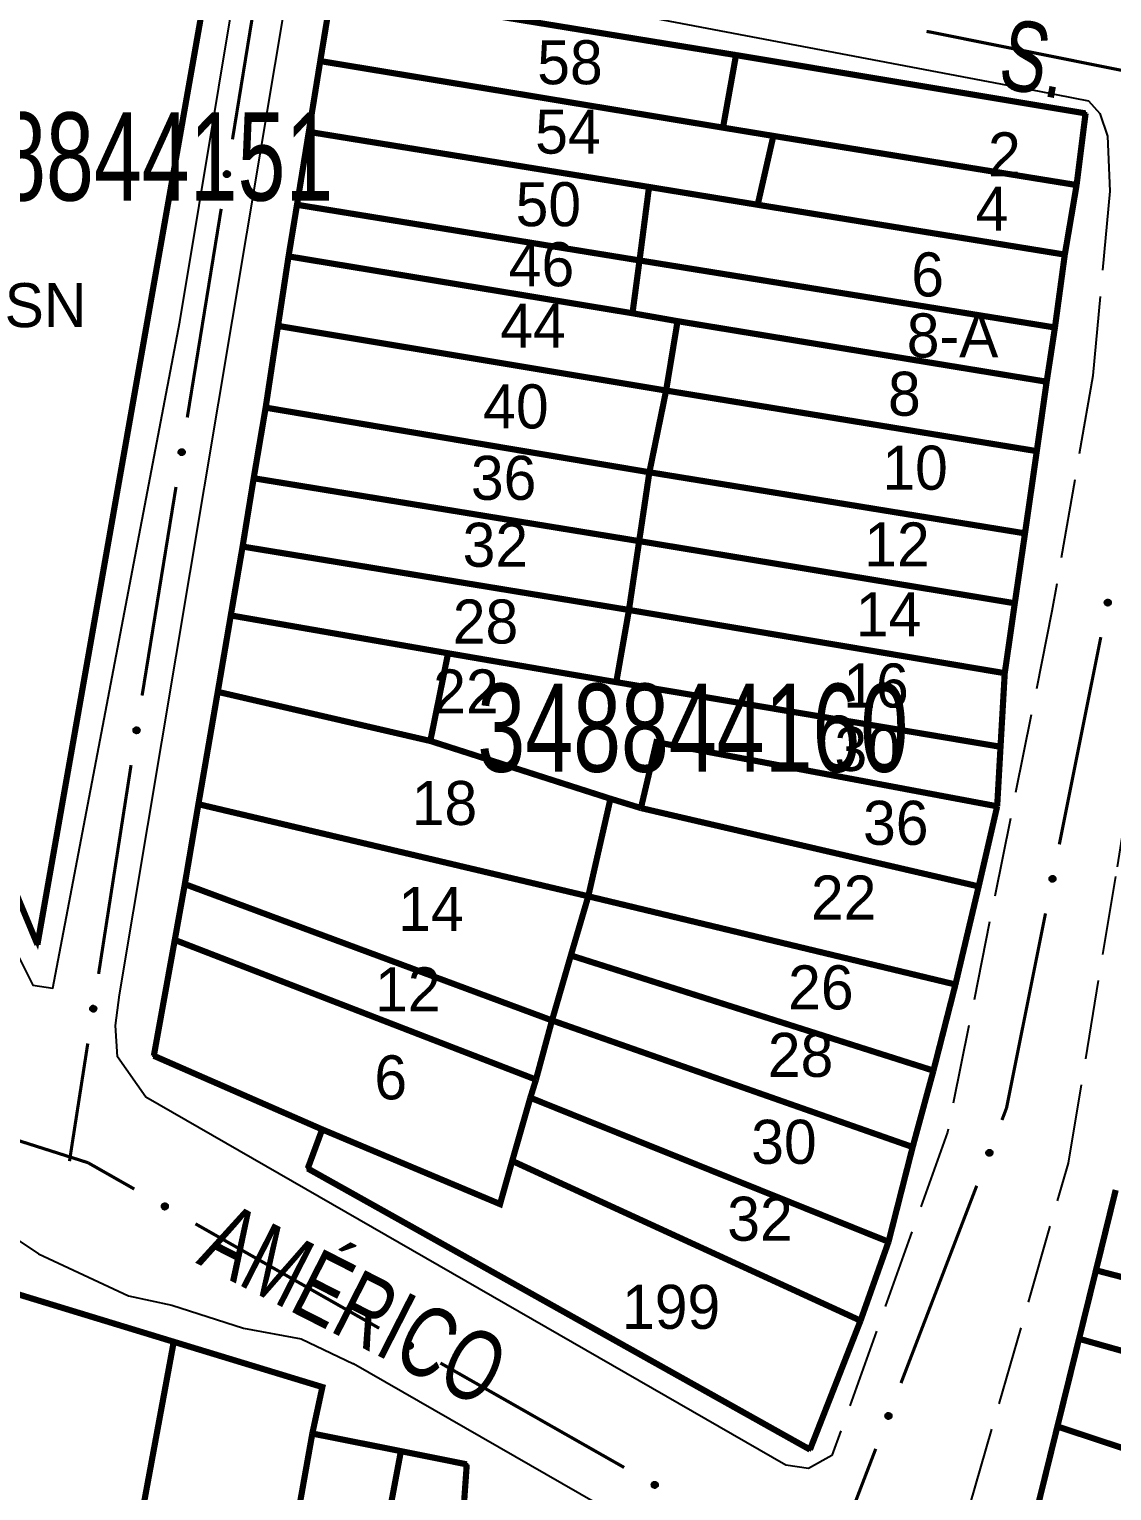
# Model space of a CAD drawing. Extents: x 202481 to 204056, y 4838981 to 4840330.
# Drawn here: x 203815.1 to 203876.6, y 4839315.9 to 4839398.9 of the extents above; entities that cross this region are included whole.
import ezdxf
from ezdxf.enums import TextEntityAlignment as Align

# ---------------------------------------------------------------- set-up
doc = ezdxf.new("R2010")
doc.units = 0
doc.header["$LTSCALE"] = 1.5
doc.header["$MEASUREMENT"] = 0
doc.linetypes.add('TRACO_11', pattern=[8, 3, -1, 3, -1])
for name, color, linetype in [('CD_MALHA_LOTES', 7, 'CONTINUOUS'), ('CD_TXT_QUADRA', 7, 'CONTINUOUS'), ('RU-QUADRA', 210, 'CONTINUOUS'), ('SV-EIXO-RUA-PAV', 20, 'CONTINUOUS'), ('SV-RUA-PAVIM', 7, 'CONTINUOUS'), ('SV-TXT-RUA-N-PAV', 7, 'CONTINUOUS'), ('Th_NmrPort', 1, 'CONTINUOUS')]:
    doc.layers.add(name, color=color, linetype=linetype)
doc.styles.add('ARIAL', font='ARIAL.SHX')

msp = doc.modelspace()

# ---------------------------------------------------------------- linework, layer by layer
at = {"layer": 'CD_MALHA_LOTES', "linetype": 'Continuous', "const_width": 0.35, "flags": 128}
for points in [[(203797.43, 4839403.99), (203800.54, 4839386.44), (203805.64, 4839370.82), (203815.59, 4839346.93)], [(203831.65, 4839397.1), (203832.32, 4839401.18)], [(203832.32, 4839401.18), (203855.26, 4839397.44)], [(203815.59, 4839346.93), (203825.02, 4839400.43)], [(203854.52, 4839393.32), (203855.26, 4839397.44)], [(203855.26, 4839397.44), (203875.11, 4839394.13)], [(203831, 4839393.08), (203831.65, 4839397.1)], [(203854.52, 4839393.32), (203831.65, 4839397.1)], [(203875.11, 4839394.13), (203874.6, 4839390.06)], [(203857.38, 4839392.85), (203854.52, 4839393.32)], [(203830.33, 4839388.94), (203831, 4839393.08)], [(203850.32, 4839389.95), (203831, 4839393.08)], [(203856.49, 4839388.94), (203857.38, 4839392.85)], [(203857.38, 4839392.85), (203874.6, 4839390.06)], [(203849.78, 4839385.78), (203850.32, 4839389.95)], [(203850.32, 4839389.95), (203856.49, 4839388.94)], [(203874.6, 4839390.06), (203873.93, 4839386.11)], [(203829.85, 4839386.01), (203830.33, 4839388.94)], [(203849.78, 4839385.78), (203830.33, 4839388.94)], [(203873.93, 4839386.11), (203856.49, 4839388.94)], [(203829.25, 4839382.06), (203829.85, 4839386.01)], [(203849.38, 4839382.78), (203829.85, 4839386.01)], [(203849.38, 4839382.78), (203849.78, 4839385.78)], [(203873.37, 4839381.97), (203849.78, 4839385.78)], [(203873.93, 4839386.11), (203873.37, 4839381.97)], [(203851.94, 4839382.33), (203849.38, 4839382.78)], [(203828.55, 4839377.42), (203829.25, 4839382.06)], [(203851.29, 4839378.39), (203829.25, 4839382.06)], [(203851.29, 4839378.39), (203851.94, 4839382.33)], [(203851.94, 4839382.33), (203872.9, 4839378.89)], [(203873.37, 4839381.97), (203872.9, 4839378.89)], [(203850.34, 4839373.75), (203851.29, 4839378.39)], [(203872.34, 4839374.95), (203851.29, 4839378.39)], [(203872.9, 4839378.89), (203872.34, 4839374.95)], [(203827.87, 4839373.41), (203828.55, 4839377.42)], [(203850.34, 4839373.75), (203828.55, 4839377.42)], [(203872.34, 4839374.95), (203871.67, 4839370.28)], [(203827.24, 4839369.53), (203827.87, 4839373.41)], [(203849.76, 4839369.84), (203827.87, 4839373.41)], [(203849.76, 4839369.84), (203850.34, 4839373.75)], [(203871.67, 4839370.28), (203850.34, 4839373.75)], [(203871.67, 4839370.28), (203871.09, 4839366.31)], [(203826.57, 4839365.62), (203827.24, 4839369.53)], [(203849.18, 4839365.93), (203827.24, 4839369.53)], [(203849.18, 4839365.93), (203849.76, 4839369.84)], [(203871.09, 4839366.31), (203849.76, 4839369.84)], [(203848.46, 4839361.83), (203849.18, 4839365.93)], [(203870.52, 4839362.34), (203849.18, 4839365.93)], [(203871.09, 4839366.31), (203870.52, 4839362.34)], [(203825.83, 4839361.28), (203826.57, 4839365.62)], [(203838.91, 4839363.47), (203826.57, 4839365.62)], [(203837.9, 4839358.49), (203838.91, 4839363.47)], [(203838.91, 4839363.47), (203848.46, 4839361.83)], [(203870.28, 4839358.16), (203848.46, 4839361.83)], [(203870.52, 4839362.34), (203870.28, 4839358.16)], [(203824.73, 4839354.9), (203825.83, 4839361.28)], [(203837.9, 4839358.49), (203825.83, 4839361.28)], [(203848.13, 4839355.21), (203837.9, 4839358.49)], [(203849.86, 4839354.68), (203850.74, 4839358.42), (203870.09, 4839354.78)], [(203870.28, 4839358.16), (203870.09, 4839354.78)], [(203846.87, 4839349.67), (203848.13, 4839355.21)], [(203848.13, 4839355.21), (203849.86, 4839354.68)], [(203823.96, 4839350.36), (203824.73, 4839354.9)], [(203846.87, 4839349.67), (203824.73, 4839354.9)], [(203869.04, 4839350.23), (203849.86, 4839354.68)], [(203870.09, 4839354.78), (203869.04, 4839350.23)], [(203823.39, 4839347.19), (203823.96, 4839350.36)], [(203844.81, 4839342.62), (203823.96, 4839350.36)], [(203869.04, 4839350.23), (203867.72, 4839344.66)], [(203845.88, 4839346.31), (203846.87, 4839349.67)], [(203867.72, 4839344.66), (203846.87, 4839349.67)], [(203823.39, 4839347.19), (203822.2, 4839340.61)], [(203843.9, 4839339.26), (203823.39, 4839347.19)], [(203844.81, 4839342.62), (203845.88, 4839346.31)], [(203866.47, 4839339.77), (203845.88, 4839346.31)], [(203867.72, 4839344.66), (203866.47, 4839339.77)], [(203843.9, 4839339.26), (203844.81, 4839342.62)], [(203865.29, 4839335.43), (203844.81, 4839342.62)], [(203822.2, 4839340.61), (203831.76, 4839336.43)], [(203866.47, 4839339.77), (203865.29, 4839335.43)], [(203843.58, 4839338.23), (203843.9, 4839339.26)], [(203842.55, 4839334.64), (203843.58, 4839338.23)], [(203863.92, 4839330.05), (203843.58, 4839338.23)], [(203830.94, 4839334.21), (203831.76, 4839336.43)], [(203831.76, 4839336.43), (203841.86, 4839332.19), (203842.55, 4839334.64)], [(203865.29, 4839335.43), (203863.92, 4839330.05)], [(203862.33, 4839325.57), (203842.55, 4839334.64)], [(203859.46, 4839318.25), (203830.94, 4839334.21)], [(203875.7, 4839328.43), (203876.82, 4839332.99)], [(203863.92, 4839330.05), (203862.33, 4839325.57)], [(203874.74, 4839324.54), (203875.7, 4839328.43)], [(203912.28, 4839318.9), (203875.7, 4839328.43)], [(203814.22, 4839327.15), (203823.33, 4839324.37)], [(203862.33, 4839325.57), (203859.46, 4839318.25)], [(203812.81, 4839267.41), (203823.33, 4839324.37)], [(203823.33, 4839324.37), (203831.77, 4839321.8), (203831.2, 4839319.16)], [(203873.51, 4839319.56), (203874.74, 4839324.54)], [(203911.79, 4839314.12), (203874.74, 4839324.54)], [(203872.35, 4839314.85), (203873.51, 4839319.56)], [(203895.49, 4839312.28), (203873.51, 4839319.56)], [(203821.91, 4839266.99), (203831.2, 4839319.16)], [(203831.2, 4839319.16), (203836.23, 4839318.16)], [(203825.73, 4839262.18), (203836.23, 4839318.16)], [(203836.23, 4839318.16), (203839.97, 4839317.41)], [(203839.97, 4839317.41), (203839.8, 4839314.99)]]:
    msp.add_lwpolyline(points, dxfattribs=at)
at = {"layer": 'RU-QUADRA', "linetype": 'Continuous', "const_width": 0.18, "flags": 128}
for points in [[(203800.54, 4839386.44), (203797.43, 4839403.99), (203825.02, 4839400.43), (203815.59, 4839346.93), (203805.64, 4839370.82)], [(203875.11, 4839394.13), (203855.26, 4839397.44), (203832.32, 4839401.18), (203831.65, 4839397.1), (203831, 4839393.08), (203830.33, 4839388.94), (203829.85, 4839386.01), (203829.25, 4839382.06), (203828.55, 4839377.42), (203827.87, 4839373.41), (203827.24, 4839369.53), (203826.57, 4839365.62), (203825.83, 4839361.28), (203824.73, 4839354.9), (203823.96, 4839350.36), (203823.39, 4839347.19), (203822.2, 4839340.61), (203831.76, 4839336.43), (203830.94, 4839334.21), (203859.46, 4839318.25), (203862.33, 4839325.57), (203863.92, 4839330.05), (203865.29, 4839335.43), (203866.47, 4839339.77), (203867.72, 4839344.66), (203869.04, 4839350.23), (203870.09, 4839354.78), (203870.28, 4839358.16), (203870.52, 4839362.34), (203871.09, 4839366.31), (203871.67, 4839370.28), (203872.34, 4839374.95), (203872.9, 4839378.89), (203873.93, 4839386.11), (203874.6, 4839390.06)]]:
    msp.add_lwpolyline(points, close=True, dxfattribs=at)
for points in [[(203876.82, 4839332.99), (203875.7, 4839328.43), (203874.74, 4839324.54), (203873.51, 4839319.56), (203872.35, 4839314.85)], [(203814.22, 4839327.15), (203823.33, 4839324.37), (203831.77, 4839321.8), (203831.2, 4839319.16), (203836.23, 4839318.16), (203839.97, 4839317.41), (203839.8, 4839314.99)]]:
    msp.add_lwpolyline(points, dxfattribs=at)
at = {"layer": 'SV-EIXO-RUA-PAV', "const_width": 0.18}
for points in [[(203828.59, 4839404.5), (203826.665566, 4839392.655315)], [(203866.34, 4839398.74), (203866.078408, 4839398.785109)], [(203867.060241, 4839398.595735), (203866.34, 4839398.74)], [(203877.846001, 4839396.435321), (203867.060241, 4839398.595735)], [(203826.024087, 4839388.707087), (203824.099653, 4839376.862403)], [(203823.458175, 4839372.914175), (203821.533741, 4839361.06949)], [(203875.973995, 4839364.38547), (203873.618528, 4839352.618917)], [(203820.906459, 4839357.119005), (203819.062917, 4839345.261461)], [(203872.833372, 4839348.696732), (203870.674195, 4839337.910725)], [(203818.448404, 4839341.308946), (203817.526633, 4839335.380174)], [(203870.674195, 4839337.910725), (203870.62, 4839337.64)], [(203809.905943, 4839337.262146), (203817.529246, 4839334.836192)], [(203870.62, 4839337.64), (203870.36062, 4839336.964161)], [(203817.526633, 4839335.380174), (203817.41, 4839334.63)], [(203817.529246, 4839334.836192), (203818.46, 4839334.54)], [(203818.46, 4839334.54), (203821.088269, 4839333.045924)], [(203868.92739, 4839333.229746), (203864.627699, 4839322.026503)], [(203824.565674, 4839331.069145), (203834.99789, 4839325.138809)], [(203838.475295, 4839323.162031), (203848.90751, 4839317.231694)], [(203863.194469, 4839318.292088), (203860.328009, 4839310.823259)]]:
    msp.add_lwpolyline(points, dxfattribs=at)
at = {"layer": 'SV-EIXO-RUA-PAV'}
for points in [[(203826.476524, 4839390.805369), (203826.505673, 4839390.766096), (203826.522695, 4839390.726382), (203826.527358, 4839390.689173), (203826.522905, 4839390.655217), (203826.514437, 4839390.620992), (203826.498286, 4839390.58837), (203826.47234, 4839390.556134), (203826.43315, 4839390.526617), (203826.391321, 4839390.511854), (203826.355085, 4839390.50533), (203826.319411, 4839390.507935), (203826.286302, 4839390.516719), (203826.25297, 4839390.534616), (203826.220559, 4839390.561228), (203826.191832, 4839390.601354), (203826.175411, 4839390.640403), (203826.171846, 4839390.676512), (203826.174692, 4839390.71236), (203826.183756, 4839390.747197), (203826.199794, 4839390.779128), (203826.226648, 4839390.811713), (203826.266628, 4839390.839542), (203826.305387, 4839390.856364), (203826.341437, 4839390.860435), (203826.376666, 4839390.856839), (203826.411097, 4839390.848763), (203826.444565, 4839390.833893), (203826.476524, 4839390.805369)], [(203823.910612, 4839375.012456), (203823.939761, 4839374.973183), (203823.956782, 4839374.933469), (203823.961445, 4839374.89626), (203823.956992, 4839374.862304), (203823.948524, 4839374.82808), (203823.932373, 4839374.795457), (203823.906428, 4839374.763221), (203823.867237, 4839374.733704), (203823.825408, 4839374.718941), (203823.789173, 4839374.712418), (203823.753499, 4839374.715022), (203823.720389, 4839374.723806), (203823.687058, 4839374.741703), (203823.654646, 4839374.768315), (203823.625919, 4839374.808441), (203823.609499, 4839374.84749), (203823.605934, 4839374.883599), (203823.608779, 4839374.919447), (203823.617843, 4839374.954284), (203823.633882, 4839374.986215), (203823.660735, 4839375.018801), (203823.700715, 4839375.046629), (203823.739475, 4839375.063451), (203823.775524, 4839375.067523), (203823.810754, 4839375.063926), (203823.845184, 4839375.05585), (203823.878653, 4839375.04098), (203823.910612, 4839375.012456)], [(203876.502714, 4839366.46584), (203876.530411, 4839366.425529), (203876.545971, 4839366.385221), (203876.549273, 4839366.347866), (203876.543584, 4839366.314096), (203876.533872, 4839366.280203), (203876.516541, 4839366.248192), (203876.489437, 4839366.216924), (203876.449195, 4839366.188857), (203876.406855, 4839366.17563), (203876.370406, 4839366.170434), (203876.33485, 4839366.174339), (203876.302083, 4839366.184325), (203876.269427, 4839366.203427), (203876.238008, 4839366.231204), (203876.210765, 4839366.272352), (203876.195781, 4839366.311974), (203876.193536, 4839366.348189), (203876.197688, 4839366.383909), (203876.208018, 4839366.418393), (203876.225211, 4839366.449717), (203876.253236, 4839366.481301), (203876.294205, 4839366.507651), (203876.333553, 4839366.523047), (203876.369727, 4839366.5258), (203876.404801, 4839366.520921), (203876.438914, 4839366.511593), (203876.471818, 4839366.495512), (203876.502714, 4839366.46584)], [(203821.344563, 4839359.220326), (203821.37398, 4839359.181253), (203821.391272, 4839359.141656), (203821.396189, 4839359.104479), (203821.391968, 4839359.070494), (203821.383733, 4839359.036212), (203821.367805, 4839359.003481), (203821.342081, 4839358.971068), (203821.303092, 4839358.941284), (203821.261365, 4839358.926236), (203821.225175, 4839358.919465), (203821.189484, 4839358.921827), (203821.156315, 4839358.930384), (203821.122862, 4839358.948053), (203821.09027, 4839358.974443), (203821.06127, 4839359.014373), (203821.044583, 4839359.053308), (203821.040772, 4839359.089392), (203821.043373, 4839359.125259), (203821.052199, 4839359.160157), (203821.068019, 4839359.192197), (203821.094649, 4839359.224965), (203821.134438, 4839359.253065), (203821.173082, 4839359.270152), (203821.209103, 4839359.274469), (203821.244356, 4839359.271113), (203821.278841, 4839359.263272), (203821.31241, 4839359.248631), (203821.344563, 4839359.220326)], [(203873.362092, 4839350.777102), (203873.389788, 4839350.736792), (203873.405349, 4839350.696483), (203873.408651, 4839350.659128), (203873.402961, 4839350.625358), (203873.39325, 4839350.591465), (203873.375919, 4839350.559454), (203873.348814, 4839350.528186), (203873.308572, 4839350.500119), (203873.266232, 4839350.486893), (203873.229783, 4839350.481696), (203873.194228, 4839350.485601), (203873.161461, 4839350.495587), (203873.128805, 4839350.514689), (203873.097386, 4839350.542466), (203873.070143, 4839350.583614), (203873.055159, 4839350.623237), (203873.052914, 4839350.659452), (203873.057066, 4839350.695172), (203873.067396, 4839350.729655), (203873.084589, 4839350.760979), (203873.112614, 4839350.792563), (203873.153583, 4839350.818914), (203873.19293, 4839350.83431), (203873.229105, 4839350.837063), (203873.264179, 4839350.832183), (203873.298292, 4839350.822856), (203873.331195, 4839350.806774), (203873.362092, 4839350.777102)], [(203818.886508, 4839343.410267), (203818.915924, 4839343.371194), (203818.933216, 4839343.331597), (203818.938133, 4839343.29442), (203818.933912, 4839343.260435), (203818.925678, 4839343.226153), (203818.90975, 4839343.193422), (203818.884025, 4839343.161009), (203818.845037, 4839343.131225), (203818.803309, 4839343.116177), (203818.76712, 4839343.109407), (203818.731429, 4839343.111768), (203818.69826, 4839343.120325), (203818.664807, 4839343.137994), (203818.632214, 4839343.164384), (203818.603214, 4839343.204314), (203818.586528, 4839343.243249), (203818.582716, 4839343.279333), (203818.585317, 4839343.3152), (203818.594143, 4839343.350098), (203818.609963, 4839343.382138), (203818.636593, 4839343.414906), (203818.676383, 4839343.443007), (203818.715027, 4839343.460093), (203818.751047, 4839343.46441), (203818.7863, 4839343.461054), (203818.820785, 4839343.453213), (203818.854354, 4839343.438572), (203818.886508, 4839343.410267)], [(203869.798258, 4839335.191652), (203869.818785, 4839335.147259), (203869.827349, 4839335.104909), (203869.824325, 4839335.06753), (203869.813041, 4839335.035197), (203869.79777, 4839335.003418), (203869.775306, 4839334.974776), (203869.743331, 4839334.948508), (203869.698944, 4839334.927605), (203869.654983, 4839334.921683), (203869.618179, 4839334.922687), (203869.583787, 4839334.932512), (203869.553164, 4839334.947864), (203869.524183, 4839334.972183), (203869.49788, 4839335.004846), (203869.477941, 4839335.049988), (203869.46983, 4839335.091564), (203869.473704, 4839335.127642), (203869.483801, 4839335.162156), (203869.499779, 4839335.194412), (203869.521993, 4839335.222401), (203869.554927, 4839335.248825), (203869.599743, 4839335.267915), (203869.641119, 4839335.276478), (203869.677241, 4839335.273112), (203869.710996, 4839335.262406), (203869.743056, 4839335.247478), (203869.772788, 4839335.226094), (203869.798258, 4839335.191652)], [(203822.756464, 4839332.22424), (203822.803432, 4839332.237881), (203822.846588, 4839332.24), (203822.883091, 4839332.231408), (203822.913367, 4839332.215405), (203822.942498, 4839332.195544), (203822.96745, 4839332.16904), (203822.988628, 4839332.133489), (203823.002642, 4839332.08647), (203823.001908, 4839332.042119), (203822.995399, 4839332.005881), (203822.980529, 4839331.973349), (203822.960761, 4839331.945374), (203822.932374, 4839331.920365), (203822.896137, 4839331.899255), (203822.848517, 4839331.886307), (203822.806194, 4839331.88452), (203822.771104, 4839331.893757), (203822.738494, 4839331.908913), (203822.708997, 4839331.929546), (203822.684654, 4839331.955704), (203822.663465, 4839331.992227), (203822.651308, 4839332.039398), (203822.649043, 4839332.08159), (203822.657786, 4839332.116799), (203822.67343, 4839332.148568), (203822.692995, 4839332.178028), (203822.718593, 4839332.20422), (203822.756464, 4839332.22424)], [(203836.666085, 4839324.317125), (203836.713052, 4839324.330766), (203836.756208, 4839324.332885), (203836.792711, 4839324.324293), (203836.822988, 4839324.30829), (203836.852118, 4839324.288429), (203836.87707, 4839324.261925), (203836.898248, 4839324.226374), (203836.912263, 4839324.179356), (203836.911528, 4839324.135004), (203836.905019, 4839324.098766), (203836.89015, 4839324.066234), (203836.870382, 4839324.038259), (203836.841994, 4839324.013251), (203836.805757, 4839323.992141), (203836.758137, 4839323.979193), (203836.715814, 4839323.977405), (203836.680725, 4839323.986643), (203836.648114, 4839324.001799), (203836.618617, 4839324.022432), (203836.594274, 4839324.048589), (203836.573085, 4839324.085112), (203836.560928, 4839324.132283), (203836.558663, 4839324.174475), (203836.567406, 4839324.209684), (203836.58305, 4839324.241454), (203836.602615, 4839324.270914), (203836.628213, 4839324.297105), (203836.666085, 4839324.317125)], [(203864.065338, 4839320.253994), (203864.085864, 4839320.209601), (203864.094429, 4839320.167251), (203864.091405, 4839320.129872), (203864.08012, 4839320.097539), (203864.06485, 4839320.06576), (203864.042385, 4839320.037118), (203864.010411, 4839320.010851), (203863.966024, 4839319.989947), (203863.922063, 4839319.984025), (203863.885259, 4839319.985029), (203863.850866, 4839319.994855), (203863.820243, 4839320.010206), (203863.791263, 4839320.034525), (203863.76496, 4839320.067188), (203863.745021, 4839320.11233), (203863.736909, 4839320.153907), (203863.740783, 4839320.189984), (203863.75088, 4839320.224498), (203863.766859, 4839320.256754), (203863.789072, 4839320.284743), (203863.822007, 4839320.311167), (203863.866823, 4839320.330257), (203863.908198, 4839320.33882), (203863.94432, 4839320.335454), (203863.978076, 4839320.324748), (203864.010135, 4839320.30982), (203864.039868, 4839320.288437), (203864.065338, 4839320.253994)], [(203850.575705, 4839316.41001), (203850.622672, 4839316.423651), (203850.665828, 4839316.425771), (203850.702331, 4839316.417178), (203850.732608, 4839316.401175), (203850.761738, 4839316.381314), (203850.78669, 4839316.35481), (203850.807868, 4839316.31926), (203850.821883, 4839316.272241), (203850.821149, 4839316.227889), (203850.81464, 4839316.191651), (203850.79977, 4839316.15912), (203850.780002, 4839316.131144), (203850.751614, 4839316.106136), (203850.715377, 4839316.085026), (203850.667757, 4839316.072078), (203850.625434, 4839316.07029), (203850.590345, 4839316.079528), (203850.557734, 4839316.094684), (203850.528237, 4839316.115317), (203850.503894, 4839316.141475), (203850.482705, 4839316.177998), (203850.470548, 4839316.225168), (203850.468283, 4839316.26736), (203850.477026, 4839316.302569), (203850.49267, 4839316.334339), (203850.512235, 4839316.363799), (203850.537833, 4839316.38999), (203850.575705, 4839316.41001)]]:
    msp.add_lwpolyline(points, close=True, dxfattribs=at)
for points in [[(203826.183756, 4839390.747197), (203826.175411, 4839390.640403)], [(203826.191707, 4839390.758777), (203826.184168, 4839390.62729)], [(203826.199794, 4839390.779128), (203826.191832, 4839390.601354)], [(203826.214686, 4839390.789604), (203826.206981, 4839390.589023)], [(203826.226648, 4839390.811713), (203826.220559, 4839390.561228)], [(203826.247532, 4839390.821592), (203826.236748, 4839390.551009)], [(203826.266628, 4839390.839542), (203826.25297, 4839390.534616)], [(203826.284671, 4839390.845971), (203826.269359, 4839390.530504)], [(203826.305387, 4839390.856364), (203826.286302, 4839390.516719)], [(203826.322096, 4839390.855097), (203826.302845, 4839390.515386)], [(203826.341437, 4839390.860435), (203826.319411, 4839390.507935)], [(203826.358209, 4839390.856142), (203826.334951, 4839390.508787)], [(203826.376666, 4839390.856839), (203826.355085, 4839390.50533)], [(203826.394355, 4839390.848887), (203826.375761, 4839390.513216)], [(203826.411097, 4839390.848763), (203826.391321, 4839390.511854)], [(203826.426933, 4839390.836682), (203826.413405, 4839390.523689)], [(203826.444565, 4839390.833893), (203826.43315, 4839390.526617)], [(203826.458635, 4839390.819089), (203826.451453, 4839390.545156)], [(203826.476524, 4839390.805369), (203826.47234, 4839390.556134)], [(203826.491533, 4839390.783331), (203826.486083, 4839390.579619)], [(203826.505673, 4839390.766096), (203826.498286, 4839390.58837)], [(203826.515474, 4839390.743499), (203826.506807, 4839390.613577)], [(203826.522695, 4839390.726382), (203826.514437, 4839390.620992)], [(203823.617843, 4839374.954284), (203823.609499, 4839374.84749)], [(203823.625794, 4839374.965864), (203823.618255, 4839374.834377)], [(203823.633882, 4839374.986215), (203823.625919, 4839374.808441)], [(203823.648774, 4839374.996691), (203823.641069, 4839374.79611)], [(203823.660735, 4839375.018801), (203823.654646, 4839374.768315)], [(203823.681619, 4839375.02868), (203823.670835, 4839374.758096)], [(203823.700715, 4839375.046629), (203823.687058, 4839374.741703)], [(203823.718758, 4839375.053059), (203823.703446, 4839374.737591)], [(203823.739475, 4839375.063451), (203823.720389, 4839374.723806)], [(203823.756184, 4839375.062185), (203823.736933, 4839374.722473)], [(203823.775524, 4839375.067523), (203823.753499, 4839374.715022)], [(203823.792296, 4839375.063229), (203823.769039, 4839374.715875)], [(203823.810754, 4839375.063926), (203823.789173, 4839374.712418)], [(203823.828443, 4839375.055974), (203823.809848, 4839374.720304)], [(203823.845184, 4839375.05585), (203823.825408, 4839374.718941)], [(203823.86102, 4839375.043769), (203823.847493, 4839374.730776)], [(203823.878653, 4839375.04098), (203823.867237, 4839374.733704)], [(203823.892722, 4839375.026177), (203823.885541, 4839374.752243)], [(203823.910612, 4839375.012456), (203823.906428, 4839374.763221)], [(203823.92562, 4839374.990419), (203823.920171, 4839374.786707)], [(203823.939761, 4839374.973183), (203823.932373, 4839374.795457)], [(203823.949562, 4839374.950586), (203823.940895, 4839374.820665)], [(203823.956782, 4839374.933469), (203823.948524, 4839374.82808)], [(203876.208018, 4839366.418393), (203876.195781, 4839366.311974)], [(203876.216386, 4839366.429675), (203876.204053, 4839366.29855)], [(203876.225211, 4839366.449717), (203876.210765, 4839366.272352)], [(203876.240476, 4839366.459642), (203876.225454, 4839366.259476)], [(203876.253236, 4839366.481301), (203876.238008, 4839366.231204)], [(203876.274467, 4839366.490411), (203876.253814, 4839366.220401)], [(203876.294205, 4839366.507651), (203876.269427, 4839366.203427)], [(203876.312471, 4839366.513418), (203876.285655, 4839366.198719)], [(203876.333553, 4839366.523047), (203876.302083, 4839366.184325)], [(203876.350204, 4839366.521172), (203876.318567, 4839366.18239)], [(203876.369727, 4839366.5258), (203876.33485, 4839366.174339)], [(203876.386331, 4839366.520898), (203876.350411, 4839366.174624)], [(203876.404801, 4839366.520921), (203876.370406, 4839366.170434)], [(203876.422189, 4839366.512328), (203876.391355, 4839366.17756)], [(203876.438914, 4839366.511593), (203876.406855, 4839366.17563)], [(203876.454299, 4839366.498942), (203876.429356, 4839366.186652)], [(203876.471818, 4839366.495512), (203876.449195, 4839366.188857)], [(203876.485338, 4839366.480205), (203876.468163, 4839366.206715)], [(203876.502714, 4839366.46584), (203876.489437, 4839366.216924)], [(203876.516909, 4839366.443269), (203876.504028, 4839366.239892)], [(203876.530411, 4839366.425529), (203876.516541, 4839366.248192)], [(203876.53938, 4839366.40259), (203876.525977, 4839366.273071)], [(203876.545971, 4839366.385221), (203876.533872, 4839366.280203)], [(203821.052199, 4839359.160157), (203821.044583, 4839359.053308)], [(203821.06007, 4839359.171791), (203821.053429, 4839359.040255)], [(203821.068019, 4839359.192197), (203821.06127, 4839359.014373)], [(203821.082839, 4839359.202774), (203821.076503, 4839359.002145)], [(203821.094649, 4839359.224965), (203821.09027, 4839358.974443)], [(203821.115465, 4839359.234986), (203821.106528, 4839358.964335)], [(203821.134438, 4839359.253065), (203821.122862, 4839358.948053)], [(203821.152437, 4839359.259618), (203821.139279, 4839358.944053)], [(203821.173082, 4839359.270152), (203821.156315, 4839358.930384)], [(203821.189799, 4839359.268999), (203821.172868, 4839358.929164)], [(203821.209103, 4839359.274469), (203821.189484, 4839358.921827)], [(203821.225904, 4839359.27029), (203821.205018, 4839358.922785)], [(203821.244356, 4839359.271113), (203821.225175, 4839358.919465)], [(203821.262099, 4839359.263282), (203821.245796, 4839358.927492)], [(203821.278841, 4839359.263272), (203821.261365, 4839358.926236)], [(203821.294759, 4839359.2513), (203821.283368, 4839358.938222)], [(203821.31241, 4839359.248631), (203821.303092, 4839358.941284)], [(203821.32658, 4839359.233924), (203821.321269, 4839358.959948)], [(203821.344563, 4839359.220326), (203821.342081, 4839358.971068)], [(203821.359722, 4839359.198391), (203821.355663, 4839358.994647)], [(203821.37398, 4839359.181253), (203821.367805, 4839359.003481)], [(203821.383934, 4839359.158723), (203821.376155, 4839359.028746)], [(203821.391272, 4839359.141656), (203821.383733, 4839359.036212)], [(203873.067396, 4839350.729655), (203873.055159, 4839350.623237)], [(203873.075764, 4839350.740937), (203873.063431, 4839350.609813)], [(203873.084589, 4839350.760979), (203873.070143, 4839350.583614)], [(203873.099853, 4839350.770904), (203873.084832, 4839350.570739)], [(203873.112614, 4839350.792563), (203873.097386, 4839350.542466)], [(203873.133845, 4839350.801673), (203873.113191, 4839350.531663)], [(203873.153583, 4839350.818914), (203873.128805, 4839350.514689)], [(203873.171848, 4839350.82468), (203873.145033, 4839350.509982)], [(203873.19293, 4839350.83431), (203873.161461, 4839350.495587)], [(203873.209582, 4839350.832434), (203873.177945, 4839350.493652)], [(203873.229105, 4839350.837063), (203873.194228, 4839350.485601)], [(203873.245709, 4839350.83216), (203873.209789, 4839350.485886)], [(203873.264179, 4839350.832183), (203873.229783, 4839350.481696)], [(203873.281566, 4839350.82359), (203873.250733, 4839350.488822)], [(203873.298292, 4839350.822856), (203873.266232, 4839350.486893)], [(203873.313677, 4839350.810205), (203873.288734, 4839350.497914)], [(203873.331195, 4839350.806774), (203873.308572, 4839350.500119)], [(203873.344715, 4839350.791467), (203873.32754, 4839350.517978)], [(203873.362092, 4839350.777102), (203873.348814, 4839350.528186)], [(203873.376286, 4839350.754532), (203873.363405, 4839350.551154)], [(203873.389788, 4839350.736792), (203873.375919, 4839350.559454)], [(203873.398758, 4839350.713852), (203873.385355, 4839350.584333)], [(203873.405349, 4839350.696483), (203873.39325, 4839350.591465)], [(203818.594143, 4839343.350098), (203818.586528, 4839343.243249)], [(203818.602014, 4839343.361732), (203818.595373, 4839343.230196)], [(203818.609963, 4839343.382138), (203818.603214, 4839343.204314)], [(203818.624783, 4839343.392715), (203818.618447, 4839343.192086)], [(203818.636593, 4839343.414906), (203818.632214, 4839343.164384)], [(203818.65741, 4839343.424927), (203818.648473, 4839343.154276)], [(203818.676383, 4839343.443007), (203818.664807, 4839343.137994)], [(203818.694382, 4839343.449559), (203818.681223, 4839343.133994)], [(203818.715027, 4839343.460093), (203818.69826, 4839343.120325)], [(203818.731744, 4839343.45894), (203818.714812, 4839343.119105)], [(203818.751047, 4839343.46441), (203818.731429, 4839343.111768)], [(203818.767848, 4839343.460231), (203818.746962, 4839343.112726)], [(203818.7863, 4839343.461054), (203818.76712, 4839343.109407)], [(203818.804044, 4839343.453223), (203818.787741, 4839343.117433)], [(203818.820785, 4839343.453213), (203818.803309, 4839343.116177)], [(203818.836703, 4839343.441241), (203818.825313, 4839343.128163)], [(203818.854354, 4839343.438572), (203818.845037, 4839343.131225)], [(203818.868525, 4839343.423865), (203818.863213, 4839343.149889)], [(203818.886508, 4839343.410267), (203818.884025, 4839343.161009)], [(203818.901666, 4839343.388332), (203818.897607, 4839343.184588)], [(203818.915924, 4839343.371194), (203818.90975, 4839343.193422)], [(203818.925879, 4839343.348664), (203818.918099, 4839343.218687)], [(203818.933216, 4839343.331597), (203818.925678, 4839343.226153)], [(203869.499779, 4839335.194412), (203869.46983, 4839335.091564)], [(203869.509924, 4839335.204127), (203869.475727, 4839335.076941)], [(203869.521993, 4839335.222401), (203869.477941, 4839335.049988)], [(203869.538708, 4839335.229619), (203869.490257, 4839335.034826)], [(203869.554927, 4839335.248825), (203869.49788, 4839335.004846)], [(203869.577388, 4839335.254237), (203869.511645, 4839334.99154)], [(203869.599743, 4839335.267915), (203869.524183, 4839334.972183)], [(203869.618718, 4839335.270529), (203869.539389, 4839334.964815)], [(203869.641119, 4839335.276478), (203869.553164, 4839334.947864)], [(203869.657218, 4839335.27183), (203869.569088, 4839334.943185)], [(203869.677241, 4839335.273112), (203869.583787, 4839334.932512)], [(203869.692785, 4839335.265488), (203869.599174, 4839334.930177)], [(203869.710996, 4839335.262406), (203869.618179, 4839334.922687)], [(203869.726692, 4839335.251013), (203869.640029, 4839334.92619)], [(203869.743056, 4839335.247478), (203869.654983, 4839334.921683)], [(203869.756095, 4839335.232421), (203869.679018, 4839334.928765)], [(203869.772788, 4839335.226094), (203869.698944, 4839334.927605)], [(203869.783543, 4839335.208732), (203869.720644, 4839334.942021)], [(203869.798258, 4839335.191652), (203869.743331, 4839334.948508)], [(203869.808457, 4839335.167016), (203869.761575, 4839334.968697)], [(203869.818785, 4839335.147259), (203869.775306, 4839334.974776)], [(203869.823771, 4839335.123138), (203869.788789, 4839334.997715)], [(203869.827349, 4839335.104909), (203869.79777, 4839335.003418)], [(203822.649043, 4839332.08159), (203822.960761, 4839331.945374)], [(203822.651308, 4839332.039398), (203822.932374, 4839331.920365)], [(203822.651567, 4839332.05855), (203822.941937, 4839331.934295)], [(203822.656051, 4839332.096811), (203822.967774, 4839331.960417)], [(203822.657786, 4839332.116799), (203822.980529, 4839331.973349)], [(203822.661481, 4839332.015245), (203822.911356, 4839331.91087)], [(203822.663465, 4839331.992227), (203822.896137, 4839331.899255)], [(203822.667653, 4839332.131025), (203822.985144, 4839331.988212)], [(203822.67343, 4839332.148568), (203822.995399, 4839332.005881)], [(203822.687046, 4839332.162379), (203822.99521, 4839332.028008)], [(203822.692995, 4839332.178028), (203823.001908, 4839332.042119)], [(203822.709836, 4839332.188664), (203822.998508, 4839332.066943)], [(203822.718593, 4839332.20422), (203823.002642, 4839332.08647)], [(203822.737371, 4839332.212251), (203822.991642, 4839332.110086)], [(203822.756464, 4839332.22424), (203822.988628, 4839332.133489)], [(203822.78235, 4839332.23063), (203822.971401, 4839332.154553)], [(203822.803432, 4839332.237881), (203822.96745, 4839332.16904)], [(203822.828028, 4839332.239195), (203822.94679, 4839332.185809)], [(203822.846588, 4839332.24), (203822.942498, 4839332.195544)], [(203822.680022, 4839331.973313), (203822.865353, 4839331.896212)], [(203822.684654, 4839331.955704), (203822.848517, 4839331.886307)], [(203822.700912, 4839331.941033), (203822.821536, 4839331.888159)], [(203822.708997, 4839331.929546), (203822.806194, 4839331.88452)], [(203836.558663, 4839324.174475), (203836.870382, 4839324.038259)], [(203836.560928, 4839324.132283), (203836.841994, 4839324.013251)], [(203836.561187, 4839324.151436), (203836.851558, 4839324.02718)], [(203836.565672, 4839324.189696), (203836.877394, 4839324.053302)], [(203836.567406, 4839324.209684), (203836.89015, 4839324.066234)], [(203836.571101, 4839324.10813), (203836.820976, 4839324.003755)], [(203836.573085, 4839324.085112), (203836.805757, 4839323.992141)], [(203836.577273, 4839324.22391), (203836.894765, 4839324.081098)], [(203836.58305, 4839324.241454), (203836.905019, 4839324.098766)], [(203836.589643, 4839324.066198), (203836.774973, 4839323.989097)], [(203836.594274, 4839324.048589), (203836.758137, 4839323.979193)], [(203836.596667, 4839324.255264), (203836.90483, 4839324.120894)], [(203836.602615, 4839324.270914), (203836.911528, 4839324.135004)], [(203836.610533, 4839324.033918), (203836.731156, 4839323.981044)], [(203836.618617, 4839324.022432), (203836.715814, 4839323.977405)], [(203836.619456, 4839324.281549), (203836.908128, 4839324.159828)], [(203836.628213, 4839324.297105), (203836.912263, 4839324.179356)], [(203836.646991, 4839324.305136), (203836.901262, 4839324.202971)], [(203836.666085, 4839324.317125), (203836.898248, 4839324.226374)], [(203836.69197, 4839324.323516), (203836.881022, 4839324.247438)], [(203836.713052, 4839324.330766), (203836.87707, 4839324.261925)], [(203836.737648, 4839324.33208), (203836.856411, 4839324.278694)], [(203836.756208, 4839324.332885), (203836.852118, 4839324.288429)], [(203863.766859, 4839320.256754), (203863.736909, 4839320.153907)], [(203863.777004, 4839320.266469), (203863.742807, 4839320.139283)], [(203863.789072, 4839320.284743), (203863.745021, 4839320.11233)], [(203863.805788, 4839320.291961), (203863.757336, 4839320.097168)], [(203863.822007, 4839320.311167), (203863.76496, 4839320.067188)], [(203863.844467, 4839320.316579), (203863.778724, 4839320.053882)], [(203863.866823, 4839320.330257), (203863.791263, 4839320.034525)], [(203863.885798, 4839320.332871), (203863.806468, 4839320.027157)], [(203863.908198, 4839320.33882), (203863.820243, 4839320.010206)], [(203863.924298, 4839320.334172), (203863.836168, 4839320.005528)], [(203863.94432, 4839320.335454), (203863.850866, 4839319.994855)], [(203863.959864, 4839320.32783), (203863.866253, 4839319.99252)], [(203863.978076, 4839320.324748), (203863.885259, 4839319.985029)], [(203863.993771, 4839320.313355), (203863.907108, 4839319.988532)], [(203864.010135, 4839320.30982), (203863.922063, 4839319.984025)], [(203864.023175, 4839320.294763), (203863.946097, 4839319.991108)], [(203864.039868, 4839320.288437), (203863.966024, 4839319.989947)], [(203864.050623, 4839320.271075), (203863.987724, 4839320.004363)], [(203864.065338, 4839320.253994), (203864.010411, 4839320.010851)], [(203864.075536, 4839320.229358), (203864.028655, 4839320.03104)], [(203864.085864, 4839320.209601), (203864.042385, 4839320.037118)], [(203864.090851, 4839320.18548), (203864.055869, 4839320.060057)], [(203864.094429, 4839320.167251), (203864.06485, 4839320.06576)], [(203850.468283, 4839316.26736), (203850.780002, 4839316.131144)], [(203850.470548, 4839316.225168), (203850.751614, 4839316.106136)], [(203850.470808, 4839316.244321), (203850.761178, 4839316.120065)], [(203850.475292, 4839316.282581), (203850.787014, 4839316.146187)], [(203850.477026, 4839316.302569), (203850.79977, 4839316.15912)], [(203850.486893, 4839316.316795), (203850.804385, 4839316.173983)], [(203850.49267, 4839316.334339), (203850.81464, 4839316.191651)], [(203850.506287, 4839316.34815), (203850.814451, 4839316.213779)], [(203850.512235, 4839316.363799), (203850.821149, 4839316.227889)], [(203850.529077, 4839316.374434), (203850.817749, 4839316.252713)], [(203850.537833, 4839316.38999), (203850.821883, 4839316.272241)], [(203850.556611, 4839316.398021), (203850.810882, 4839316.295856)], [(203850.575705, 4839316.41001), (203850.807868, 4839316.31926)], [(203850.60159, 4839316.416401), (203850.790642, 4839316.340323)], [(203850.622672, 4839316.423651), (203850.78669, 4839316.35481)], [(203850.647268, 4839316.424965), (203850.766031, 4839316.371579)], [(203850.665828, 4839316.425771), (203850.761738, 4839316.381314)], [(203850.480721, 4839316.201015), (203850.730596, 4839316.09664)], [(203850.482705, 4839316.177998), (203850.715377, 4839316.085026)], [(203850.499263, 4839316.159083), (203850.684593, 4839316.081982)], [(203850.503894, 4839316.141475), (203850.667757, 4839316.072078)], [(203850.520153, 4839316.126803), (203850.640776, 4839316.073929)], [(203850.528237, 4839316.115317), (203850.625434, 4839316.07029)]]:
    msp.add_lwpolyline(points, dxfattribs=at)
at = {"layer": 'SV-RUA-PAVIM', "linetype": 'Continuous'}
msp.add_polyline3d([(203805.1, 4839366.25, 6.18), (203809.52, 4839356.2, 5.94), (203815.32, 4839344.62, 5.58), (203816.47, 4839344.46, 5.55), (203823.67, 4839382.3, 6.18), (203826.99, 4839402.24, 6.33), (203798.53, 4839406.07, 6.26), (203797.03, 4839405.41, 6.41), (203795.9, 4839403.32, 6.41), (203798.51, 4839388.26, 6.16), (203800.14, 4839380.1, 6.13), (203802.64, 4839371.6, 6.12)], close=True, dxfattribs=at)
for points in [[(203858.08, 4839317.37, 4.86), (203821.75, 4839338.27, 4.99), (203820.14, 4839340.55, 4.98), (203820.02, 4839342.33, 4.98), (203820.25, 4839344.07, 4.98), (203829.88, 4839401.67, 6.57), (203831.84, 4839403.12, 6.56), (203872.47, 4839395.39, 6.56)], [(203715.61, 4839376.06, 6.13), (203739.64, 4839370.67, 6.19), (203746.7, 4839367.86, 6.04), (203756.12, 4839362.55, 5.84), (203758.74, 4839361.07, 5.84), (203775.51, 4839351.81, 5.82), (203804.04, 4839336.72, 5.16), (203811.49, 4839332.14, 5.16), (203815.65, 4839329.37, 5.16), (203820.77, 4839326.98, 5.16), (203823.23, 4839326.45, 5.14), (203827.3, 4839325.14, 5.24), (203830.56, 4839324.54, 5.22), (203833.54, 4839323.12, 5.22), (203833.54, 4839323.13, 5.22), (203853.64, 4839311.59, 5.1)]]:
    msp.add_polyline3d(points, dxfattribs=at)
at = {"layer": 'SV-RUA-PAVIM', "linetype": 'TRACO_11'}
for points in [[(203872.47, 4839395.39, 6.53), (203875.28, 4839394.85, 6.53), (203875.92, 4839394.13, 6.53), (203876.35, 4839392.84, 6.53), (203876.48, 4839389.71, 6.53), (203875.52, 4839379.23, 6.53), (203873.2, 4839365.86, 6), (203867.27, 4839336.27, 5.4), (203860.71, 4839317.91, 5.4), (203859.37, 4839317.17, 5.4), (203858.08, 4839317.37, 5.4)], [(203868.54, 4839315.08, 5.58), (203874.14, 4839334.52, 5.08), (203876.92, 4839351.35, 5.68), (203878.45, 4839361.1, 5.73), (203881.69, 4839374.16, 5.71), (203884.69, 4839384.01, 5.71), (203885.37, 4839389.54, 5.71), (203885.14, 4839395.32, 5.71)]]:
    msp.add_polyline3d(points, dxfattribs=at)

# ---------------------------------------------------------------- texts
at = {"layer": 'CD_TXT_QUADRA', "style": 'ARIAL', "width": 0.7}
for s, p in [('348844151', (203807.92, 4839389.18, 6.71)), ('348844160', (203840.57, 4839356.74))]:
    msp.add_text(s, height=5, dxfattribs=at).set_placement(p)
at = {"layer": 'SV-TXT-RUA-N-PAV', "style": 'ARIAL', "width": 0.7}
for s, rotation, p in [('S.', 349, (203870.03, 4839395.64)), ('AMÉRICO', 333, (203824.545409, 4839328.861712))]:
    msp.add_text(s, height=4, rotation=rotation, dxfattribs=at).set_placement(p)
at = {"layer": 'Th_NmrPort', "color": 1}
for s, p in [('58', (203843.971288, 4839397.033725)), ('54', (203843.855287, 4839393.093055)), ('2', (203869.571288, 4839391.803725)), ('50', (203842.745287, 4839388.973055)), ('4', (203868.861288, 4839388.713725)), ('46', (203842.355287, 4839385.563055)), ('6', (203865.211288, 4839384.983725)), ('SN', (203813.726667, 4839383.24)), ('44', (203841.875287, 4839382.073055)), ('8-A', (203864.956242, 4839381.522248)), ('8', (203863.889934, 4839378.209741)), ('40', (203840.899934, 4839377.489741)), ('10', (203863.569934, 4839374.009741)), ('36', (203840.205287, 4839373.433055)), ('32', (203839.735287, 4839369.633055)), ('12', (203862.539934, 4839369.649741)), ('14', (203862.059934, 4839365.679741)), ('28', (203839.175287, 4839365.273055)), ('16', (203861.349934, 4839361.639741)), ('22', (203838.065287, 4839361.303055)), ('30', (203860.851288, 4839358.033725)), ('18', (203836.843932, 4839354.967712)), ('36', (203862.47375, 4839353.842819)), ('22', (203859.514872, 4839349.598047)), ('14', (203836.077519, 4839348.953701)), ('12', (203834.762168, 4839344.385804)), ('26', (203858.217908, 4839344.49717)), ('28', (203857.065514, 4839340.664888)), ('6', (203834.722494, 4839339.386216)), ('30', (203856.121546, 4839335.727961)), ('32', (203854.761333, 4839331.359376)), ('199', (203848.785027, 4839326.355473))]:
    msp.add_text(s, height=2.5, dxfattribs=at).set_placement(p, align=Align.MIDDLE_LEFT)

doc.saveas('drawing.dxf')
